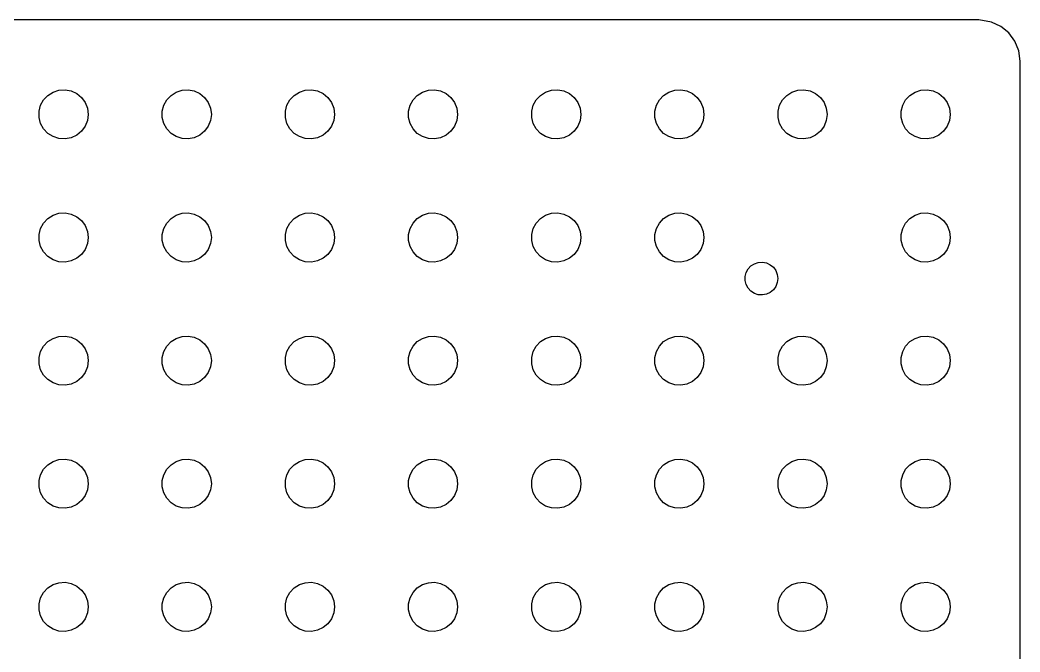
# Model space of a CAD drawing. Header units: metres. Extents: x -21 to 951, y -154 to 154.
# Drawn here: x 394.7 to 516.5, y 77 to 154 of the extents above; entities that cross this region are included whole.
import ezdxf

# ---------------------------------------------------------------- set-up
doc = ezdxf.new("R2010")
doc.units = ezdxf.units.M

msp = doc.modelspace()

# ---------------------------------------------------------------- linework, layer by layer
for p, q in [((511.5, 154), (288.5, 154)), ((513.045, 153.755), (511.5, 154)), ((514.179, 153.222), (513.045, 153.755)), ((515.145, 152.423), (514.179, 153.222)), ((515.882, 151.409), (515.145, 152.423)), ((516.343, 150.243), (515.882, 151.409)), ((516.5, 149), (516.343, 150.243)), ((516.5, -149), (516.5, 149)), ((398.088, 144.812), (398.723, 145.214)), ((398.723, 145.214), (399.438, 145.447)), ((399.438, 145.447), (400.188, 145.494)), ((400.188, 145.494), (400.927, 145.353)), ((400.927, 145.353), (401.607, 145.033)), ((401.607, 145.033), (402.187, 144.554)), ((413.088, 144.812), (413.723, 145.214)), ((413.723, 145.214), (414.438, 145.447)), ((414.438, 145.447), (415.188, 145.494)), ((415.188, 145.494), (415.927, 145.353)), ((415.927, 145.353), (416.607, 145.033)), ((416.607, 145.033), (417.187, 144.554)), ((428.088, 144.812), (428.723, 145.214)), ((428.723, 145.214), (429.438, 145.447)), ((429.438, 145.447), (430.188, 145.494)), ((430.188, 145.494), (430.927, 145.353)), ((430.927, 145.353), (431.607, 145.033)), ((431.607, 145.033), (432.187, 144.554)), ((443.088, 144.812), (443.723, 145.214)), ((443.723, 145.214), (444.438, 145.447)), ((444.438, 145.447), (445.188, 145.494)), ((445.188, 145.494), (445.927, 145.353)), ((445.927, 145.353), (446.607, 145.033)), ((446.607, 145.033), (447.187, 144.554)), ((458.088, 144.812), (458.723, 145.214)), ((458.723, 145.214), (459.438, 145.447)), ((459.438, 145.447), (460.188, 145.494)), ((460.188, 145.494), (460.927, 145.353)), ((460.927, 145.353), (461.607, 145.033)), ((461.607, 145.033), (462.187, 144.554)), ((473.088, 144.812), (473.723, 145.214)), ((473.723, 145.214), (474.438, 145.447)), ((474.438, 145.447), (475.188, 145.494)), ((475.188, 145.494), (475.927, 145.353)), ((475.927, 145.353), (476.607, 145.033)), ((476.607, 145.033), (477.187, 144.554)), ((488.088, 144.812), (488.723, 145.214)), ((488.723, 145.214), (489.438, 145.447)), ((489.438, 145.447), (490.188, 145.494)), ((490.188, 145.494), (490.927, 145.353)), ((490.927, 145.353), (491.607, 145.033)), ((491.607, 145.033), (492.187, 144.554)), ((503.088, 144.812), (503.723, 145.214)), ((503.723, 145.214), (504.438, 145.447)), ((504.438, 145.447), (505.188, 145.494)), ((505.188, 145.494), (505.927, 145.353)), ((505.927, 145.353), (506.607, 145.033)), ((506.607, 145.033), (507.187, 144.554)), ((397.211, 143.604), (397.573, 144.263)), ((397.573, 144.263), (398.088, 144.812)), ((402.187, 144.554), (402.629, 143.945)), ((402.629, 143.945), (402.906, 143.246)), ((412.211, 143.604), (412.573, 144.263)), ((412.573, 144.263), (413.088, 144.812)), ((417.187, 144.554), (417.629, 143.945)), ((417.629, 143.945), (417.906, 143.246)), ((427.211, 143.604), (427.573, 144.263)), ((427.573, 144.263), (428.088, 144.812)), ((432.187, 144.554), (432.629, 143.945)), ((432.629, 143.945), (432.906, 143.246)), ((442.211, 143.604), (442.573, 144.263)), ((442.573, 144.263), (443.088, 144.812)), ((447.187, 144.554), (447.629, 143.945)), ((447.629, 143.945), (447.906, 143.246)), ((457.211, 143.604), (457.573, 144.263)), ((457.573, 144.263), (458.088, 144.812)), ((462.187, 144.554), (462.629, 143.945)), ((462.629, 143.945), (462.906, 143.246)), ((472.211, 143.604), (472.573, 144.263)), ((472.573, 144.263), (473.088, 144.812)), ((477.187, 144.554), (477.629, 143.945)), ((477.629, 143.945), (477.906, 143.246)), ((487.211, 143.604), (487.573, 144.263)), ((487.573, 144.263), (488.088, 144.812)), ((492.187, 144.554), (492.629, 143.945)), ((492.629, 143.945), (492.906, 143.246)), ((502.211, 143.604), (502.573, 144.263)), ((502.573, 144.263), (503.088, 144.812)), ((507.187, 144.554), (507.629, 143.945)), ((507.629, 143.945), (507.906, 143.246)), ((397.024, 142.876), (397.211, 143.604)), ((397.024, 142.124), (397.024, 142.876)), ((402.906, 143.246), (403, 142.5)), ((412.024, 142.876), (412.211, 143.604)), ((412.024, 142.124), (412.024, 142.876)), ((417.906, 143.246), (418, 142.5)), ((427.024, 142.876), (427.211, 143.604)), ((427.024, 142.124), (427.024, 142.876)), ((432.906, 143.246), (433, 142.5)), ((442.024, 142.876), (442.211, 143.604)), ((442.024, 142.124), (442.024, 142.876)), ((447.906, 143.246), (448, 142.5)), ((457.024, 142.876), (457.211, 143.604)), ((457.024, 142.124), (457.024, 142.876)), ((462.906, 143.246), (463, 142.5)), ((472.024, 142.876), (472.211, 143.604)), ((472.024, 142.124), (472.024, 142.876)), ((477.906, 143.246), (478, 142.5)), ((487.024, 142.876), (487.211, 143.604)), ((487.024, 142.124), (487.024, 142.876)), ((492.906, 143.246), (493, 142.5)), ((502.024, 142.876), (502.211, 143.604)), ((502.024, 142.124), (502.024, 142.876)), ((507.906, 143.246), (508, 142.5)), ((397.211, 141.396), (397.024, 142.124)), ((397.573, 140.737), (397.211, 141.396)), ((402.906, 141.754), (402.629, 141.055)), ((403, 142.5), (402.906, 141.754)), ((412.211, 141.396), (412.024, 142.124)), ((412.573, 140.737), (412.211, 141.396)), ((417.906, 141.754), (417.629, 141.055)), ((418, 142.5), (417.906, 141.754)), ((427.211, 141.396), (427.024, 142.124)), ((427.573, 140.737), (427.211, 141.396)), ((432.906, 141.754), (432.629, 141.055)), ((433, 142.5), (432.906, 141.754)), ((442.211, 141.396), (442.024, 142.124)), ((442.573, 140.737), (442.211, 141.396)), ((447.906, 141.754), (447.629, 141.055)), ((448, 142.5), (447.906, 141.754)), ((457.211, 141.396), (457.024, 142.124)), ((457.573, 140.737), (457.211, 141.396)), ((462.906, 141.754), (462.629, 141.055)), ((463, 142.5), (462.906, 141.754)), ((472.211, 141.396), (472.024, 142.124)), ((472.573, 140.737), (472.211, 141.396)), ((477.906, 141.754), (477.629, 141.055)), ((478, 142.5), (477.906, 141.754)), ((487.211, 141.396), (487.024, 142.124)), ((487.573, 140.737), (487.211, 141.396)), ((492.906, 141.754), (492.629, 141.055)), ((493, 142.5), (492.906, 141.754)), ((502.211, 141.396), (502.024, 142.124)), ((502.573, 140.737), (502.211, 141.396)), ((507.906, 141.754), (507.629, 141.055)), ((508, 142.5), (507.906, 141.754)), ((398.088, 140.188), (397.573, 140.737)), ((398.723, 139.786), (398.088, 140.188)), ((402.187, 140.446), (401.607, 139.967)), ((402.629, 141.055), (402.187, 140.446)), ((413.088, 140.188), (412.573, 140.737)), ((413.723, 139.786), (413.088, 140.188)), ((417.187, 140.446), (416.607, 139.967)), ((417.629, 141.055), (417.187, 140.446)), ((428.088, 140.188), (427.573, 140.737)), ((428.723, 139.786), (428.088, 140.188)), ((432.187, 140.446), (431.607, 139.967)), ((432.629, 141.055), (432.187, 140.446)), ((443.088, 140.188), (442.573, 140.737)), ((443.723, 139.786), (443.088, 140.188)), ((447.187, 140.446), (446.607, 139.967)), ((447.629, 141.055), (447.187, 140.446)), ((458.088, 140.188), (457.573, 140.737)), ((458.723, 139.786), (458.088, 140.188)), ((462.187, 140.446), (461.607, 139.967)), ((462.629, 141.055), (462.187, 140.446)), ((473.088, 140.188), (472.573, 140.737)), ((473.723, 139.786), (473.088, 140.188)), ((477.187, 140.446), (476.607, 139.967)), ((477.629, 141.055), (477.187, 140.446)), ((488.088, 140.188), (487.573, 140.737)), ((488.723, 139.786), (488.088, 140.188)), ((492.187, 140.446), (491.607, 139.967)), ((492.629, 141.055), (492.187, 140.446)), ((503.088, 140.188), (502.573, 140.737)), ((503.723, 139.786), (503.088, 140.188)), ((507.187, 140.446), (506.607, 139.967)), ((507.629, 141.055), (507.187, 140.446)), ((399.438, 139.553), (398.723, 139.786)), ((400.188, 139.506), (399.438, 139.553)), ((400.927, 139.647), (400.188, 139.506)), ((401.607, 139.967), (400.927, 139.647)), ((414.438, 139.553), (413.723, 139.786)), ((415.188, 139.506), (414.438, 139.553)), ((415.927, 139.647), (415.188, 139.506)), ((416.607, 139.967), (415.927, 139.647)), ((429.438, 139.553), (428.723, 139.786)), ((430.188, 139.506), (429.438, 139.553)), ((430.927, 139.647), (430.188, 139.506)), ((431.607, 139.967), (430.927, 139.647)), ((444.438, 139.553), (443.723, 139.786)), ((445.188, 139.506), (444.438, 139.553)), ((445.927, 139.647), (445.188, 139.506)), ((446.607, 139.967), (445.927, 139.647)), ((459.438, 139.553), (458.723, 139.786)), ((460.188, 139.506), (459.438, 139.553)), ((460.927, 139.647), (460.188, 139.506)), ((461.607, 139.967), (460.927, 139.647)), ((474.438, 139.553), (473.723, 139.786)), ((475.188, 139.506), (474.438, 139.553)), ((475.927, 139.647), (475.188, 139.506)), ((476.607, 139.967), (475.927, 139.647)), ((489.438, 139.553), (488.723, 139.786)), ((490.188, 139.506), (489.438, 139.553)), ((490.927, 139.647), (490.188, 139.506)), ((491.607, 139.967), (490.927, 139.647)), ((504.438, 139.553), (503.723, 139.786)), ((505.188, 139.506), (504.438, 139.553)), ((505.927, 139.647), (505.188, 139.506)), ((506.607, 139.967), (505.927, 139.647)), ((398.723, 130.214), (399.438, 130.447)), ((399.438, 130.447), (400.188, 130.494)), ((400.188, 130.494), (400.927, 130.353)), ((400.927, 130.353), (401.607, 130.033)), ((413.723, 130.214), (414.438, 130.447)), ((414.438, 130.447), (415.188, 130.494)), ((415.188, 130.494), (415.927, 130.353)), ((415.927, 130.353), (416.607, 130.033)), ((428.723, 130.214), (429.438, 130.447)), ((429.438, 130.447), (430.188, 130.494)), ((430.188, 130.494), (430.927, 130.353)), ((430.927, 130.353), (431.607, 130.033)), ((443.723, 130.214), (444.438, 130.447)), ((444.438, 130.447), (445.188, 130.494)), ((445.188, 130.494), (445.927, 130.353)), ((445.927, 130.353), (446.607, 130.033)), ((458.723, 130.214), (459.438, 130.447)), ((459.438, 130.447), (460.188, 130.494)), ((460.188, 130.494), (460.927, 130.353)), ((460.927, 130.353), (461.607, 130.033)), ((473.723, 130.214), (474.438, 130.447)), ((474.438, 130.447), (475.188, 130.494)), ((475.188, 130.494), (475.927, 130.353)), ((475.927, 130.353), (476.607, 130.033)), ((503.723, 130.214), (504.438, 130.447)), ((504.438, 130.447), (505.188, 130.494)), ((505.188, 130.494), (505.927, 130.353)), ((505.927, 130.353), (506.607, 130.033)), ((397.211, 128.604), (397.573, 129.263)), ((397.573, 129.263), (398.088, 129.812)), ((398.088, 129.812), (398.723, 130.214)), ((401.607, 130.033), (402.187, 129.554)), ((402.187, 129.554), (402.629, 128.945)), ((412.211, 128.604), (412.573, 129.263)), ((412.573, 129.263), (413.088, 129.812)), ((413.088, 129.812), (413.723, 130.214)), ((416.607, 130.033), (417.187, 129.554)), ((417.187, 129.554), (417.629, 128.945)), ((427.211, 128.604), (427.573, 129.263)), ((427.573, 129.263), (428.088, 129.812)), ((428.088, 129.812), (428.723, 130.214)), ((431.607, 130.033), (432.187, 129.554)), ((432.187, 129.554), (432.629, 128.945)), ((442.211, 128.604), (442.573, 129.263)), ((442.573, 129.263), (443.088, 129.812)), ((443.088, 129.812), (443.723, 130.214)), ((446.607, 130.033), (447.187, 129.554)), ((447.187, 129.554), (447.629, 128.945)), ((457.211, 128.604), (457.573, 129.263)), ((457.573, 129.263), (458.088, 129.812)), ((458.088, 129.812), (458.723, 130.214)), ((461.607, 130.033), (462.187, 129.554)), ((462.187, 129.554), (462.629, 128.945)), ((472.211, 128.604), (472.573, 129.263)), ((472.573, 129.263), (473.088, 129.812)), ((473.088, 129.812), (473.723, 130.214)), ((476.607, 130.033), (477.187, 129.554)), ((477.187, 129.554), (477.629, 128.945)), ((502.211, 128.604), (502.573, 129.263)), ((502.573, 129.263), (503.088, 129.812)), ((503.088, 129.812), (503.723, 130.214)), ((506.607, 130.033), (507.187, 129.554)), ((507.187, 129.554), (507.629, 128.945)), ((397.024, 127.876), (397.211, 128.604)), ((402.629, 128.945), (402.906, 128.246)), ((402.906, 128.246), (403, 127.5)), ((412.024, 127.876), (412.211, 128.604)), ((417.629, 128.945), (417.906, 128.246)), ((417.906, 128.246), (418, 127.5)), ((427.024, 127.876), (427.211, 128.604)), ((432.629, 128.945), (432.906, 128.246)), ((432.906, 128.246), (433, 127.5)), ((442.024, 127.876), (442.211, 128.604)), ((447.629, 128.945), (447.906, 128.246)), ((447.906, 128.246), (448, 127.5)), ((457.024, 127.876), (457.211, 128.604)), ((462.629, 128.945), (462.906, 128.246)), ((462.906, 128.246), (463, 127.5)), ((472.024, 127.876), (472.211, 128.604)), ((477.629, 128.945), (477.906, 128.246)), ((477.906, 128.246), (478, 127.5)), ((502.024, 127.876), (502.211, 128.604)), ((507.629, 128.945), (507.906, 128.246)), ((507.906, 128.246), (508, 127.5)), ((397.024, 127.124), (397.024, 127.876)), ((397.211, 126.396), (397.024, 127.124)), ((402.906, 126.754), (402.629, 126.055)), ((403, 127.5), (402.906, 126.754)), ((412.024, 127.124), (412.024, 127.876)), ((412.211, 126.396), (412.024, 127.124)), ((417.906, 126.754), (417.629, 126.055)), ((418, 127.5), (417.906, 126.754)), ((427.024, 127.124), (427.024, 127.876)), ((427.211, 126.396), (427.024, 127.124)), ((432.906, 126.754), (432.629, 126.055)), ((433, 127.5), (432.906, 126.754)), ((442.024, 127.124), (442.024, 127.876)), ((442.211, 126.396), (442.024, 127.124)), ((447.906, 126.754), (447.629, 126.055)), ((448, 127.5), (447.906, 126.754)), ((457.024, 127.124), (457.024, 127.876)), ((457.211, 126.396), (457.024, 127.124)), ((462.906, 126.754), (462.629, 126.055)), ((463, 127.5), (462.906, 126.754)), ((472.024, 127.124), (472.024, 127.876)), ((472.211, 126.396), (472.024, 127.124)), ((477.906, 126.754), (477.629, 126.055)), ((478, 127.5), (477.906, 126.754)), ((502.024, 127.124), (502.024, 127.876)), ((502.211, 126.396), (502.024, 127.124)), ((507.906, 126.754), (507.629, 126.055)), ((508, 127.5), (507.906, 126.754)), ((397.573, 125.737), (397.211, 126.396)), ((398.088, 125.188), (397.573, 125.737)), ((402.629, 126.055), (402.187, 125.446)), ((412.573, 125.737), (412.211, 126.396)), ((413.088, 125.188), (412.573, 125.737)), ((417.629, 126.055), (417.187, 125.446)), ((427.573, 125.737), (427.211, 126.396)), ((428.088, 125.188), (427.573, 125.737)), ((432.629, 126.055), (432.187, 125.446)), ((442.573, 125.737), (442.211, 126.396)), ((443.088, 125.188), (442.573, 125.737)), ((447.629, 126.055), (447.187, 125.446)), ((457.573, 125.737), (457.211, 126.396)), ((458.088, 125.188), (457.573, 125.737)), ((462.629, 126.055), (462.187, 125.446)), ((472.573, 125.737), (472.211, 126.396)), ((473.088, 125.188), (472.573, 125.737)), ((477.629, 126.055), (477.187, 125.446)), ((502.573, 125.737), (502.211, 126.396)), ((503.088, 125.188), (502.573, 125.737)), ((507.629, 126.055), (507.187, 125.446)), ((398.723, 124.786), (398.088, 125.188)), ((399.438, 124.553), (398.723, 124.786)), ((400.188, 124.506), (399.438, 124.553)), ((400.927, 124.647), (400.188, 124.506)), ((401.607, 124.967), (400.927, 124.647)), ((402.187, 125.446), (401.607, 124.967)), ((413.723, 124.786), (413.088, 125.188)), ((414.438, 124.553), (413.723, 124.786)), ((415.188, 124.506), (414.438, 124.553)), ((415.927, 124.647), (415.188, 124.506)), ((416.607, 124.967), (415.927, 124.647)), ((417.187, 125.446), (416.607, 124.967)), ((428.723, 124.786), (428.088, 125.188)), ((429.438, 124.553), (428.723, 124.786)), ((430.188, 124.506), (429.438, 124.553)), ((430.927, 124.647), (430.188, 124.506)), ((431.607, 124.967), (430.927, 124.647)), ((432.187, 125.446), (431.607, 124.967)), ((443.723, 124.786), (443.088, 125.188)), ((444.438, 124.553), (443.723, 124.786)), ((445.188, 124.506), (444.438, 124.553)), ((445.927, 124.647), (445.188, 124.506)), ((446.607, 124.967), (445.927, 124.647)), ((447.187, 125.446), (446.607, 124.967)), ((458.723, 124.786), (458.088, 125.188)), ((459.438, 124.553), (458.723, 124.786)), ((460.188, 124.506), (459.438, 124.553)), ((460.927, 124.647), (460.188, 124.506)), ((461.607, 124.967), (460.927, 124.647)), ((462.187, 125.446), (461.607, 124.967)), ((473.723, 124.786), (473.088, 125.188)), ((474.438, 124.553), (473.723, 124.786)), ((475.188, 124.506), (474.438, 124.553)), ((475.927, 124.647), (475.188, 124.506)), ((476.607, 124.967), (475.927, 124.647)), ((477.187, 125.446), (476.607, 124.967)), ((483.725, 124.041), (484.148, 124.31)), ((484.148, 124.31), (484.625, 124.465)), ((484.625, 124.465), (485.126, 124.496)), ((485.126, 124.496), (485.618, 124.402)), ((485.618, 124.402), (486.072, 124.189)), ((503.723, 124.786), (503.088, 125.188)), ((504.438, 124.553), (503.723, 124.786)), ((505.188, 124.506), (504.438, 124.553)), ((505.927, 124.647), (505.188, 124.506)), ((506.607, 124.967), (505.927, 124.647)), ((507.187, 125.446), (506.607, 124.967)), ((483.016, 122.751), (483.14, 123.236)), ((483.14, 123.236), (483.382, 123.676)), ((483.382, 123.676), (483.725, 124.041)), ((486.072, 124.189), (486.458, 123.869)), ((486.458, 123.869), (486.753, 123.464)), ((486.753, 123.464), (486.937, 122.997)), ((483.016, 122.249), (483.016, 122.751)), ((483.14, 121.764), (483.016, 122.249)), ((486.937, 122.003), (486.753, 121.536)), ((486.937, 122.997), (487, 122.5)), ((487, 122.5), (486.937, 122.003)), ((483.382, 121.324), (483.14, 121.764)), ((483.725, 120.959), (483.382, 121.324)), ((484.148, 120.69), (483.725, 120.959)), ((484.625, 120.535), (484.148, 120.69)), ((485.618, 120.598), (485.126, 120.504)), ((486.072, 120.811), (485.618, 120.598)), ((486.458, 121.131), (486.072, 120.811)), ((486.753, 121.536), (486.458, 121.131)), ((485.126, 120.504), (484.625, 120.535)), ((397.573, 114.263), (398.088, 114.812)), ((398.088, 114.812), (398.723, 115.214)), ((398.723, 115.214), (399.438, 115.447)), ((399.438, 115.447), (400.188, 115.494)), ((400.188, 115.494), (400.927, 115.353)), ((400.927, 115.353), (401.607, 115.033)), ((401.607, 115.033), (402.187, 114.554)), ((402.187, 114.554), (402.629, 113.945)), ((412.573, 114.263), (413.088, 114.812)), ((413.088, 114.812), (413.723, 115.214)), ((413.723, 115.214), (414.438, 115.447)), ((414.438, 115.447), (415.188, 115.494)), ((415.188, 115.494), (415.927, 115.353)), ((415.927, 115.353), (416.607, 115.033)), ((416.607, 115.033), (417.187, 114.554)), ((417.187, 114.554), (417.629, 113.945)), ((427.573, 114.263), (428.088, 114.812)), ((428.088, 114.812), (428.723, 115.214)), ((428.723, 115.214), (429.438, 115.447)), ((429.438, 115.447), (430.188, 115.494)), ((430.188, 115.494), (430.927, 115.353)), ((430.927, 115.353), (431.607, 115.033)), ((431.607, 115.033), (432.187, 114.554)), ((432.187, 114.554), (432.629, 113.945)), ((442.573, 114.263), (443.088, 114.812)), ((443.088, 114.812), (443.723, 115.214)), ((443.723, 115.214), (444.438, 115.447)), ((444.438, 115.447), (445.188, 115.494)), ((445.188, 115.494), (445.927, 115.353)), ((445.927, 115.353), (446.607, 115.033)), ((446.607, 115.033), (447.187, 114.554)), ((447.187, 114.554), (447.629, 113.945)), ((457.573, 114.263), (458.088, 114.812)), ((458.088, 114.812), (458.723, 115.214)), ((458.723, 115.214), (459.438, 115.447)), ((459.438, 115.447), (460.188, 115.494)), ((460.188, 115.494), (460.927, 115.353)), ((460.927, 115.353), (461.607, 115.033)), ((461.607, 115.033), (462.187, 114.554)), ((462.187, 114.554), (462.629, 113.945)), ((472.573, 114.263), (473.088, 114.812)), ((473.088, 114.812), (473.723, 115.214)), ((473.723, 115.214), (474.438, 115.447)), ((474.438, 115.447), (475.188, 115.494)), ((475.188, 115.494), (475.927, 115.353)), ((475.927, 115.353), (476.607, 115.033)), ((476.607, 115.033), (477.187, 114.554)), ((477.187, 114.554), (477.629, 113.945)), ((487.573, 114.263), (488.088, 114.812)), ((488.088, 114.812), (488.723, 115.214)), ((488.723, 115.214), (489.438, 115.447)), ((489.438, 115.447), (490.188, 115.494)), ((490.188, 115.494), (490.927, 115.353)), ((490.927, 115.353), (491.607, 115.033)), ((491.607, 115.033), (492.187, 114.554)), ((492.187, 114.554), (492.629, 113.945)), ((502.573, 114.263), (503.088, 114.812)), ((503.088, 114.812), (503.723, 115.214)), ((503.723, 115.214), (504.438, 115.447)), ((504.438, 115.447), (505.188, 115.494)), ((505.188, 115.494), (505.927, 115.353)), ((505.927, 115.353), (506.607, 115.033)), ((506.607, 115.033), (507.187, 114.554)), ((507.187, 114.554), (507.629, 113.945)), ((397.024, 112.876), (397.211, 113.604)), ((397.211, 113.604), (397.573, 114.263)), ((402.629, 113.945), (402.906, 113.246)), ((412.024, 112.876), (412.211, 113.604)), ((412.211, 113.604), (412.573, 114.263)), ((417.629, 113.945), (417.906, 113.246)), ((427.024, 112.876), (427.211, 113.604)), ((427.211, 113.604), (427.573, 114.263)), ((432.629, 113.945), (432.906, 113.246)), ((442.024, 112.876), (442.211, 113.604)), ((442.211, 113.604), (442.573, 114.263)), ((447.629, 113.945), (447.906, 113.246)), ((457.024, 112.876), (457.211, 113.604)), ((457.211, 113.604), (457.573, 114.263)), ((462.629, 113.945), (462.906, 113.246)), ((472.024, 112.876), (472.211, 113.604)), ((472.211, 113.604), (472.573, 114.263)), ((477.629, 113.945), (477.906, 113.246)), ((487.024, 112.876), (487.211, 113.604)), ((487.211, 113.604), (487.573, 114.263)), ((492.629, 113.945), (492.906, 113.246)), ((502.024, 112.876), (502.211, 113.604)), ((502.211, 113.604), (502.573, 114.263)), ((507.629, 113.945), (507.906, 113.246)), ((397.024, 112.124), (397.024, 112.876)), ((397.211, 111.396), (397.024, 112.124)), ((402.906, 113.246), (403, 112.5)), ((403, 112.5), (402.906, 111.754)), ((412.024, 112.124), (412.024, 112.876)), ((412.211, 111.396), (412.024, 112.124)), ((417.906, 113.246), (418, 112.5)), ((418, 112.5), (417.906, 111.754)), ((427.024, 112.124), (427.024, 112.876)), ((427.211, 111.396), (427.024, 112.124)), ((432.906, 113.246), (433, 112.5)), ((433, 112.5), (432.906, 111.754)), ((442.024, 112.124), (442.024, 112.876)), ((442.211, 111.396), (442.024, 112.124)), ((447.906, 113.246), (448, 112.5)), ((448, 112.5), (447.906, 111.754)), ((457.024, 112.124), (457.024, 112.876)), ((457.211, 111.396), (457.024, 112.124)), ((462.906, 113.246), (463, 112.5)), ((463, 112.5), (462.906, 111.754)), ((472.024, 112.124), (472.024, 112.876)), ((472.211, 111.396), (472.024, 112.124)), ((477.906, 113.246), (478, 112.5)), ((478, 112.5), (477.906, 111.754)), ((487.024, 112.124), (487.024, 112.876)), ((487.211, 111.396), (487.024, 112.124)), ((492.906, 113.246), (493, 112.5)), ((493, 112.5), (492.906, 111.754)), ((502.024, 112.124), (502.024, 112.876)), ((502.211, 111.396), (502.024, 112.124)), ((507.906, 113.246), (508, 112.5)), ((508, 112.5), (507.906, 111.754)), ((397.573, 110.737), (397.211, 111.396)), ((402.629, 111.055), (402.187, 110.446)), ((402.906, 111.754), (402.629, 111.055)), ((412.573, 110.737), (412.211, 111.396)), ((417.629, 111.055), (417.187, 110.446)), ((417.906, 111.754), (417.629, 111.055)), ((427.573, 110.737), (427.211, 111.396)), ((432.629, 111.055), (432.187, 110.446)), ((432.906, 111.754), (432.629, 111.055)), ((442.573, 110.737), (442.211, 111.396)), ((447.629, 111.055), (447.187, 110.446)), ((447.906, 111.754), (447.629, 111.055)), ((457.573, 110.737), (457.211, 111.396)), ((462.629, 111.055), (462.187, 110.446)), ((462.906, 111.754), (462.629, 111.055)), ((472.573, 110.737), (472.211, 111.396)), ((477.629, 111.055), (477.187, 110.446)), ((477.906, 111.754), (477.629, 111.055)), ((487.573, 110.737), (487.211, 111.396)), ((492.629, 111.055), (492.187, 110.446)), ((492.906, 111.754), (492.629, 111.055)), ((502.573, 110.737), (502.211, 111.396)), ((507.629, 111.055), (507.187, 110.446)), ((507.906, 111.754), (507.629, 111.055)), ((398.088, 110.188), (397.573, 110.737)), ((398.723, 109.786), (398.088, 110.188)), ((399.438, 109.553), (398.723, 109.786)), ((400.927, 109.647), (400.188, 109.506)), ((401.607, 109.967), (400.927, 109.647)), ((402.187, 110.446), (401.607, 109.967)), ((413.088, 110.188), (412.573, 110.737)), ((413.723, 109.786), (413.088, 110.188)), ((414.438, 109.553), (413.723, 109.786)), ((415.927, 109.647), (415.188, 109.506)), ((416.607, 109.967), (415.927, 109.647)), ((417.187, 110.446), (416.607, 109.967)), ((428.088, 110.188), (427.573, 110.737)), ((428.723, 109.786), (428.088, 110.188)), ((429.438, 109.553), (428.723, 109.786)), ((430.927, 109.647), (430.188, 109.506)), ((431.607, 109.967), (430.927, 109.647)), ((432.187, 110.446), (431.607, 109.967)), ((443.088, 110.188), (442.573, 110.737)), ((443.723, 109.786), (443.088, 110.188)), ((444.438, 109.553), (443.723, 109.786)), ((445.927, 109.647), (445.188, 109.506)), ((446.607, 109.967), (445.927, 109.647)), ((447.187, 110.446), (446.607, 109.967)), ((458.088, 110.188), (457.573, 110.737)), ((458.723, 109.786), (458.088, 110.188)), ((459.438, 109.553), (458.723, 109.786)), ((460.927, 109.647), (460.188, 109.506)), ((461.607, 109.967), (460.927, 109.647)), ((462.187, 110.446), (461.607, 109.967)), ((473.088, 110.188), (472.573, 110.737)), ((473.723, 109.786), (473.088, 110.188)), ((474.438, 109.553), (473.723, 109.786)), ((475.927, 109.647), (475.188, 109.506)), ((476.607, 109.967), (475.927, 109.647)), ((477.187, 110.446), (476.607, 109.967)), ((488.088, 110.188), (487.573, 110.737)), ((488.723, 109.786), (488.088, 110.188)), ((489.438, 109.553), (488.723, 109.786)), ((490.927, 109.647), (490.188, 109.506)), ((491.607, 109.967), (490.927, 109.647)), ((492.187, 110.446), (491.607, 109.967)), ((503.088, 110.188), (502.573, 110.737)), ((503.723, 109.786), (503.088, 110.188)), ((504.438, 109.553), (503.723, 109.786)), ((505.927, 109.647), (505.188, 109.506)), ((506.607, 109.967), (505.927, 109.647)), ((507.187, 110.446), (506.607, 109.967)), ((400.188, 109.506), (399.438, 109.553)), ((415.188, 109.506), (414.438, 109.553)), ((430.188, 109.506), (429.438, 109.553)), ((445.188, 109.506), (444.438, 109.553)), ((460.188, 109.506), (459.438, 109.553)), ((475.188, 109.506), (474.438, 109.553)), ((490.188, 109.506), (489.438, 109.553)), ((505.188, 109.506), (504.438, 109.553)), ((398.088, 99.8115), (398.723, 100.214)), ((398.723, 100.214), (399.438, 100.447)), ((399.438, 100.447), (400.188, 100.494)), ((400.188, 100.494), (400.927, 100.353)), ((400.927, 100.353), (401.607, 100.033)), ((401.607, 100.033), (402.187, 99.5536)), ((413.088, 99.8115), (413.723, 100.214)), ((413.723, 100.214), (414.438, 100.447)), ((414.438, 100.447), (415.188, 100.494)), ((415.188, 100.494), (415.927, 100.353)), ((415.927, 100.353), (416.607, 100.033)), ((416.607, 100.033), (417.187, 99.5536)), ((428.088, 99.8115), (428.723, 100.214)), ((428.723, 100.214), (429.438, 100.447)), ((429.438, 100.447), (430.188, 100.494)), ((430.188, 100.494), (430.927, 100.353)), ((430.927, 100.353), (431.607, 100.033)), ((431.607, 100.033), (432.187, 99.5536)), ((443.088, 99.8115), (443.723, 100.214)), ((443.723, 100.214), (444.438, 100.447)), ((444.438, 100.447), (445.188, 100.494)), ((445.188, 100.494), (445.927, 100.353)), ((445.927, 100.353), (446.607, 100.033)), ((446.607, 100.033), (447.187, 99.5536)), ((458.088, 99.8115), (458.723, 100.214)), ((458.723, 100.214), (459.438, 100.447)), ((459.438, 100.447), (460.188, 100.494)), ((460.188, 100.494), (460.927, 100.353)), ((460.927, 100.353), (461.607, 100.033)), ((461.607, 100.033), (462.187, 99.5536)), ((473.088, 99.8115), (473.723, 100.214)), ((473.723, 100.214), (474.438, 100.447)), ((474.438, 100.447), (475.188, 100.494)), ((475.188, 100.494), (475.927, 100.353)), ((475.927, 100.353), (476.607, 100.033)), ((476.607, 100.033), (477.187, 99.5536)), ((488.088, 99.8115), (488.723, 100.214)), ((488.723, 100.214), (489.438, 100.447)), ((489.438, 100.447), (490.188, 100.494)), ((490.188, 100.494), (490.927, 100.353)), ((490.927, 100.353), (491.607, 100.033)), ((491.607, 100.033), (492.187, 99.5536)), ((503.088, 99.8115), (503.723, 100.214)), ((503.723, 100.214), (504.438, 100.447)), ((504.438, 100.447), (505.188, 100.494)), ((505.188, 100.494), (505.927, 100.353)), ((505.927, 100.353), (506.607, 100.033)), ((506.607, 100.033), (507.187, 99.5536)), ((397.211, 98.6044), (397.573, 99.2634)), ((397.573, 99.2634), (398.088, 99.8115)), ((402.187, 99.5536), (402.629, 98.9453)), ((402.629, 98.9453), (402.906, 98.2461)), ((412.211, 98.6044), (412.573, 99.2634)), ((412.573, 99.2634), (413.088, 99.8115)), ((417.187, 99.5536), (417.629, 98.9453)), ((417.629, 98.9453), (417.906, 98.2461)), ((427.211, 98.6044), (427.573, 99.2634)), ((427.573, 99.2634), (428.088, 99.8115)), ((432.187, 99.5536), (432.629, 98.9453)), ((432.629, 98.9453), (432.906, 98.2461)), ((442.211, 98.6044), (442.573, 99.2634)), ((442.573, 99.2634), (443.088, 99.8115)), ((447.187, 99.5536), (447.629, 98.9453)), ((447.629, 98.9453), (447.906, 98.2461)), ((457.211, 98.6044), (457.573, 99.2634)), ((457.573, 99.2634), (458.088, 99.8115)), ((462.187, 99.5536), (462.629, 98.9453)), ((462.629, 98.9453), (462.906, 98.2461)), ((472.211, 98.6044), (472.573, 99.2634)), ((472.573, 99.2634), (473.088, 99.8115)), ((477.187, 99.5536), (477.629, 98.9453)), ((477.629, 98.9453), (477.906, 98.2461)), ((487.211, 98.6044), (487.573, 99.2634)), ((487.573, 99.2634), (488.088, 99.8115)), ((492.187, 99.5536), (492.629, 98.9453)), ((492.629, 98.9453), (492.906, 98.2461)), ((502.211, 98.6044), (502.573, 99.2634)), ((502.573, 99.2634), (503.088, 99.8115)), ((507.187, 99.5536), (507.629, 98.9453)), ((507.629, 98.9453), (507.906, 98.2461)), ((397.024, 97.876), (397.211, 98.6044)), ((397.024, 97.124), (397.024, 97.876)), ((402.906, 98.2461), (403, 97.5)), ((403, 97.5), (402.906, 96.7539)), ((412.024, 97.876), (412.211, 98.6044)), ((412.024, 97.124), (412.024, 97.876)), ((417.906, 98.2461), (418, 97.5)), ((418, 97.5), (417.906, 96.7539)), ((427.024, 97.876), (427.211, 98.6044)), ((427.024, 97.124), (427.024, 97.876)), ((432.906, 98.2461), (433, 97.5)), ((433, 97.5), (432.906, 96.7539)), ((442.024, 97.876), (442.211, 98.6044)), ((442.024, 97.124), (442.024, 97.876)), ((447.906, 98.2461), (448, 97.5)), ((448, 97.5), (447.906, 96.7539)), ((457.024, 97.876), (457.211, 98.6044)), ((457.024, 97.124), (457.024, 97.876)), ((462.906, 98.2461), (463, 97.5)), ((463, 97.5), (462.906, 96.7539)), ((472.024, 97.876), (472.211, 98.6044)), ((472.024, 97.124), (472.024, 97.876)), ((477.906, 98.2461), (478, 97.5)), ((478, 97.5), (477.906, 96.7539)), ((487.024, 97.876), (487.211, 98.6044)), ((487.024, 97.124), (487.024, 97.876)), ((492.906, 98.2461), (493, 97.5)), ((493, 97.5), (492.906, 96.7539)), ((502.024, 97.876), (502.211, 98.6044)), ((502.024, 97.124), (502.024, 97.876)), ((507.906, 98.2461), (508, 97.5)), ((508, 97.5), (507.906, 96.7539)), ((397.211, 96.3956), (397.024, 97.124)), ((397.573, 95.7366), (397.211, 96.3956)), ((402.906, 96.7539), (402.629, 96.0547)), ((412.211, 96.3956), (412.024, 97.124)), ((412.573, 95.7366), (412.211, 96.3956)), ((417.906, 96.7539), (417.629, 96.0547)), ((427.211, 96.3956), (427.024, 97.124)), ((427.573, 95.7366), (427.211, 96.3956)), ((432.906, 96.7539), (432.629, 96.0547)), ((442.211, 96.3956), (442.024, 97.124)), ((442.573, 95.7366), (442.211, 96.3956)), ((447.906, 96.7539), (447.629, 96.0547)), ((457.211, 96.3956), (457.024, 97.124)), ((457.573, 95.7366), (457.211, 96.3956)), ((462.906, 96.7539), (462.629, 96.0547)), ((472.211, 96.3956), (472.024, 97.124)), ((472.573, 95.7366), (472.211, 96.3956)), ((477.906, 96.7539), (477.629, 96.0547)), ((487.211, 96.3956), (487.024, 97.124)), ((487.573, 95.7366), (487.211, 96.3956)), ((492.906, 96.7539), (492.629, 96.0547)), ((502.211, 96.3956), (502.024, 97.124)), ((502.573, 95.7366), (502.211, 96.3956)), ((507.906, 96.7539), (507.629, 96.0547)), ((398.088, 95.1885), (397.573, 95.7366)), ((398.723, 94.7855), (398.088, 95.1885)), ((402.187, 95.4464), (401.607, 94.967)), ((402.629, 96.0547), (402.187, 95.4464)), ((413.088, 95.1885), (412.573, 95.7366)), ((413.723, 94.7855), (413.088, 95.1885)), ((417.187, 95.4464), (416.607, 94.967)), ((417.629, 96.0547), (417.187, 95.4464)), ((428.088, 95.1885), (427.573, 95.7366)), ((428.723, 94.7855), (428.088, 95.1885)), ((432.187, 95.4464), (431.607, 94.967)), ((432.629, 96.0547), (432.187, 95.4464)), ((443.088, 95.1885), (442.573, 95.7366)), ((443.723, 94.7855), (443.088, 95.1885)), ((447.187, 95.4464), (446.607, 94.967)), ((447.629, 96.0547), (447.187, 95.4464)), ((458.088, 95.1885), (457.573, 95.7366)), ((458.723, 94.7855), (458.088, 95.1885)), ((462.187, 95.4464), (461.607, 94.967)), ((462.629, 96.0547), (462.187, 95.4464)), ((473.088, 95.1885), (472.573, 95.7366)), ((473.723, 94.7855), (473.088, 95.1885)), ((477.187, 95.4464), (476.607, 94.967)), ((477.629, 96.0547), (477.187, 95.4464)), ((488.088, 95.1885), (487.573, 95.7366)), ((488.723, 94.7855), (488.088, 95.1885)), ((492.187, 95.4464), (491.607, 94.967)), ((492.629, 96.0547), (492.187, 95.4464)), ((503.088, 95.1885), (502.573, 95.7366)), ((503.723, 94.7855), (503.088, 95.1885)), ((507.187, 95.4464), (506.607, 94.967)), ((507.629, 96.0547), (507.187, 95.4464)), ((399.438, 94.5531), (398.723, 94.7855)), ((400.188, 94.5059), (399.438, 94.5531)), ((400.927, 94.6468), (400.188, 94.5059)), ((401.607, 94.967), (400.927, 94.6468)), ((414.438, 94.5531), (413.723, 94.7855)), ((415.188, 94.5059), (414.438, 94.5531)), ((415.927, 94.6468), (415.188, 94.5059)), ((416.607, 94.967), (415.927, 94.6468)), ((429.438, 94.5531), (428.723, 94.7855)), ((430.188, 94.5059), (429.438, 94.5531)), ((430.927, 94.6468), (430.188, 94.5059)), ((431.607, 94.967), (430.927, 94.6468)), ((444.438, 94.5531), (443.723, 94.7855)), ((445.188, 94.5059), (444.438, 94.5531)), ((445.927, 94.6468), (445.188, 94.5059)), ((446.607, 94.967), (445.927, 94.6468)), ((459.438, 94.5531), (458.723, 94.7855)), ((460.188, 94.5059), (459.438, 94.5531)), ((460.927, 94.6468), (460.188, 94.5059)), ((461.607, 94.967), (460.927, 94.6468)), ((474.438, 94.5531), (473.723, 94.7855)), ((475.188, 94.5059), (474.438, 94.5531)), ((475.927, 94.6468), (475.188, 94.5059)), ((476.607, 94.967), (475.927, 94.6468)), ((489.438, 94.5531), (488.723, 94.7855)), ((490.188, 94.5059), (489.438, 94.5531)), ((490.927, 94.6468), (490.188, 94.5059)), ((491.607, 94.967), (490.927, 94.6468)), ((504.438, 94.5531), (503.723, 94.7855)), ((505.188, 94.5059), (504.438, 94.5531)), ((505.927, 94.6468), (505.188, 94.5059)), ((506.607, 94.967), (505.927, 94.6468)), ((398.723, 85.2145), (399.438, 85.4469)), ((399.438, 85.4469), (400.188, 85.4941)), ((400.188, 85.4941), (400.927, 85.3532)), ((400.927, 85.3532), (401.607, 85.033)), ((413.723, 85.2145), (414.438, 85.4469)), ((414.438, 85.4469), (415.188, 85.4941)), ((415.188, 85.4941), (415.927, 85.3532)), ((415.927, 85.3532), (416.607, 85.033)), ((428.723, 85.2145), (429.438, 85.4469)), ((429.438, 85.4469), (430.188, 85.4941)), ((430.188, 85.4941), (430.927, 85.3532)), ((430.927, 85.3532), (431.607, 85.033)), ((443.723, 85.2145), (444.438, 85.4469)), ((444.438, 85.4469), (445.188, 85.4941)), ((445.188, 85.4941), (445.927, 85.3532)), ((445.927, 85.3532), (446.607, 85.033)), ((458.723, 85.2145), (459.438, 85.4469)), ((459.438, 85.4469), (460.188, 85.4941)), ((460.188, 85.4941), (460.927, 85.3532)), ((460.927, 85.3532), (461.607, 85.033)), ((473.723, 85.2145), (474.438, 85.4469)), ((474.438, 85.4469), (475.188, 85.4941)), ((475.188, 85.4941), (475.927, 85.3532)), ((475.927, 85.3532), (476.607, 85.033)), ((488.723, 85.2145), (489.438, 85.4469)), ((489.438, 85.4469), (490.188, 85.4941)), ((490.188, 85.4941), (490.927, 85.3532)), ((490.927, 85.3532), (491.607, 85.033)), ((503.723, 85.2145), (504.438, 85.4469)), ((504.438, 85.4469), (505.188, 85.4941)), ((505.188, 85.4941), (505.927, 85.3532)), ((505.927, 85.3532), (506.607, 85.033)), ((397.211, 83.6044), (397.573, 84.2634)), ((397.573, 84.2634), (398.088, 84.8115)), ((398.088, 84.8115), (398.723, 85.2145)), ((401.607, 85.033), (402.187, 84.5536)), ((402.187, 84.5536), (402.629, 83.9453)), ((412.211, 83.6044), (412.573, 84.2634)), ((412.573, 84.2634), (413.088, 84.8115)), ((413.088, 84.8115), (413.723, 85.2145)), ((416.607, 85.033), (417.187, 84.5536)), ((417.187, 84.5536), (417.629, 83.9453)), ((427.211, 83.6044), (427.573, 84.2634)), ((427.573, 84.2634), (428.088, 84.8115)), ((428.088, 84.8115), (428.723, 85.2145)), ((431.607, 85.033), (432.187, 84.5536)), ((432.187, 84.5536), (432.629, 83.9453)), ((442.211, 83.6044), (442.573, 84.2634)), ((442.573, 84.2634), (443.088, 84.8115)), ((443.088, 84.8115), (443.723, 85.2145)), ((446.607, 85.033), (447.187, 84.5536)), ((447.187, 84.5536), (447.629, 83.9453)), ((457.211, 83.6044), (457.573, 84.2634)), ((457.573, 84.2634), (458.088, 84.8115)), ((458.088, 84.8115), (458.723, 85.2145)), ((461.607, 85.033), (462.187, 84.5536)), ((462.187, 84.5536), (462.629, 83.9453)), ((472.211, 83.6044), (472.573, 84.2634)), ((472.573, 84.2634), (473.088, 84.8115)), ((473.088, 84.8115), (473.723, 85.2145)), ((476.607, 85.033), (477.187, 84.5536)), ((477.187, 84.5536), (477.629, 83.9453)), ((487.211, 83.6044), (487.573, 84.2634)), ((487.573, 84.2634), (488.088, 84.8115)), ((488.088, 84.8115), (488.723, 85.2145)), ((491.607, 85.033), (492.187, 84.5536)), ((492.187, 84.5536), (492.629, 83.9453)), ((502.211, 83.6044), (502.573, 84.2634)), ((502.573, 84.2634), (503.088, 84.8115)), ((503.088, 84.8115), (503.723, 85.2145)), ((506.607, 85.033), (507.187, 84.5536)), ((507.187, 84.5536), (507.629, 83.9453)), ((397.024, 82.876), (397.211, 83.6044)), ((397.024, 82.124), (397.024, 82.876)), ((402.629, 83.9453), (402.906, 83.2461)), ((402.906, 83.2461), (403, 82.5)), ((412.024, 82.876), (412.211, 83.6044)), ((412.024, 82.124), (412.024, 82.876)), ((417.629, 83.9453), (417.906, 83.2461)), ((417.906, 83.2461), (418, 82.5)), ((427.024, 82.876), (427.211, 83.6044)), ((427.024, 82.124), (427.024, 82.876)), ((432.629, 83.9453), (432.906, 83.2461)), ((432.906, 83.2461), (433, 82.5)), ((442.024, 82.876), (442.211, 83.6044)), ((442.024, 82.124), (442.024, 82.876)), ((447.629, 83.9453), (447.906, 83.2461)), ((447.906, 83.2461), (448, 82.5)), ((457.024, 82.876), (457.211, 83.6044)), ((457.024, 82.124), (457.024, 82.876)), ((462.629, 83.9453), (462.906, 83.2461)), ((462.906, 83.2461), (463, 82.5)), ((472.024, 82.876), (472.211, 83.6044)), ((472.024, 82.124), (472.024, 82.876)), ((477.629, 83.9453), (477.906, 83.2461)), ((477.906, 83.2461), (478, 82.5)), ((487.024, 82.876), (487.211, 83.6044)), ((487.024, 82.124), (487.024, 82.876)), ((492.629, 83.9453), (492.906, 83.2461)), ((492.906, 83.2461), (493, 82.5)), ((502.024, 82.876), (502.211, 83.6044)), ((502.024, 82.124), (502.024, 82.876)), ((507.629, 83.9453), (507.906, 83.2461)), ((507.906, 83.2461), (508, 82.5)), ((397.211, 81.3956), (397.024, 82.124)), ((402.906, 81.7539), (402.629, 81.0547)), ((403, 82.5), (402.906, 81.7539)), ((412.211, 81.3956), (412.024, 82.124)), ((417.906, 81.7539), (417.629, 81.0547)), ((418, 82.5), (417.906, 81.7539)), ((427.211, 81.3956), (427.024, 82.124)), ((432.906, 81.7539), (432.629, 81.0547)), ((433, 82.5), (432.906, 81.7539)), ((442.211, 81.3956), (442.024, 82.124)), ((447.906, 81.7539), (447.629, 81.0547)), ((448, 82.5), (447.906, 81.7539)), ((457.211, 81.3956), (457.024, 82.124)), ((462.906, 81.7539), (462.629, 81.0547)), ((463, 82.5), (462.906, 81.7539)), ((472.211, 81.3956), (472.024, 82.124)), ((477.906, 81.7539), (477.629, 81.0547)), ((478, 82.5), (477.906, 81.7539)), ((487.211, 81.3956), (487.024, 82.124)), ((492.906, 81.7539), (492.629, 81.0547)), ((493, 82.5), (492.906, 81.7539)), ((502.211, 81.3956), (502.024, 82.124)), ((507.906, 81.7539), (507.629, 81.0547)), ((508, 82.5), (507.906, 81.7539)), ((397.573, 80.7366), (397.211, 81.3956)), ((398.088, 80.1885), (397.573, 80.7366)), ((402.187, 80.4464), (401.607, 79.967)), ((402.629, 81.0547), (402.187, 80.4464)), ((412.573, 80.7366), (412.211, 81.3956)), ((413.088, 80.1885), (412.573, 80.7366)), ((417.187, 80.4464), (416.607, 79.967)), ((417.629, 81.0547), (417.187, 80.4464)), ((427.573, 80.7366), (427.211, 81.3956)), ((428.088, 80.1885), (427.573, 80.7366)), ((432.187, 80.4464), (431.607, 79.967)), ((432.629, 81.0547), (432.187, 80.4464)), ((442.573, 80.7366), (442.211, 81.3956)), ((443.088, 80.1885), (442.573, 80.7366)), ((447.187, 80.4464), (446.607, 79.967)), ((447.629, 81.0547), (447.187, 80.4464)), ((457.573, 80.7366), (457.211, 81.3956)), ((458.088, 80.1885), (457.573, 80.7366)), ((462.187, 80.4464), (461.607, 79.967)), ((462.629, 81.0547), (462.187, 80.4464)), ((472.573, 80.7366), (472.211, 81.3956)), ((473.088, 80.1885), (472.573, 80.7366)), ((477.187, 80.4464), (476.607, 79.967)), ((477.629, 81.0547), (477.187, 80.4464)), ((487.573, 80.7366), (487.211, 81.3956)), ((488.088, 80.1885), (487.573, 80.7366)), ((492.187, 80.4464), (491.607, 79.967)), ((492.629, 81.0547), (492.187, 80.4464)), ((502.573, 80.7366), (502.211, 81.3956)), ((503.088, 80.1885), (502.573, 80.7366)), ((507.187, 80.4464), (506.607, 79.967)), ((507.629, 81.0547), (507.187, 80.4464)), ((398.723, 79.7855), (398.088, 80.1885)), ((399.438, 79.5531), (398.723, 79.7855)), ((400.188, 79.5059), (399.438, 79.5531)), ((400.927, 79.6468), (400.188, 79.5059)), ((401.607, 79.967), (400.927, 79.6468)), ((413.723, 79.7855), (413.088, 80.1885)), ((414.438, 79.5531), (413.723, 79.7855)), ((415.188, 79.5059), (414.438, 79.5531)), ((415.927, 79.6468), (415.188, 79.5059)), ((416.607, 79.967), (415.927, 79.6468)), ((428.723, 79.7855), (428.088, 80.1885)), ((429.438, 79.5531), (428.723, 79.7855)), ((430.188, 79.5059), (429.438, 79.5531)), ((430.927, 79.6468), (430.188, 79.5059)), ((431.607, 79.967), (430.927, 79.6468)), ((443.723, 79.7855), (443.088, 80.1885)), ((444.438, 79.5531), (443.723, 79.7855)), ((445.188, 79.5059), (444.438, 79.5531)), ((445.927, 79.6468), (445.188, 79.5059)), ((446.607, 79.967), (445.927, 79.6468)), ((458.723, 79.7855), (458.088, 80.1885)), ((459.438, 79.5531), (458.723, 79.7855)), ((460.188, 79.5059), (459.438, 79.5531)), ((460.927, 79.6468), (460.188, 79.5059)), ((461.607, 79.967), (460.927, 79.6468)), ((473.723, 79.7855), (473.088, 80.1885)), ((474.438, 79.5531), (473.723, 79.7855)), ((475.188, 79.5059), (474.438, 79.5531)), ((475.927, 79.6468), (475.188, 79.5059)), ((476.607, 79.967), (475.927, 79.6468)), ((488.723, 79.7855), (488.088, 80.1885)), ((489.438, 79.5531), (488.723, 79.7855)), ((490.188, 79.5059), (489.438, 79.5531)), ((490.927, 79.6468), (490.188, 79.5059)), ((491.607, 79.967), (490.927, 79.6468)), ((503.723, 79.7855), (503.088, 80.1885)), ((504.438, 79.5531), (503.723, 79.7855)), ((505.188, 79.5059), (504.438, 79.5531)), ((505.927, 79.6468), (505.188, 79.5059)), ((506.607, 79.967), (505.927, 79.6468))]:
    msp.add_line(p, q)

doc.saveas('drawing.dxf')
